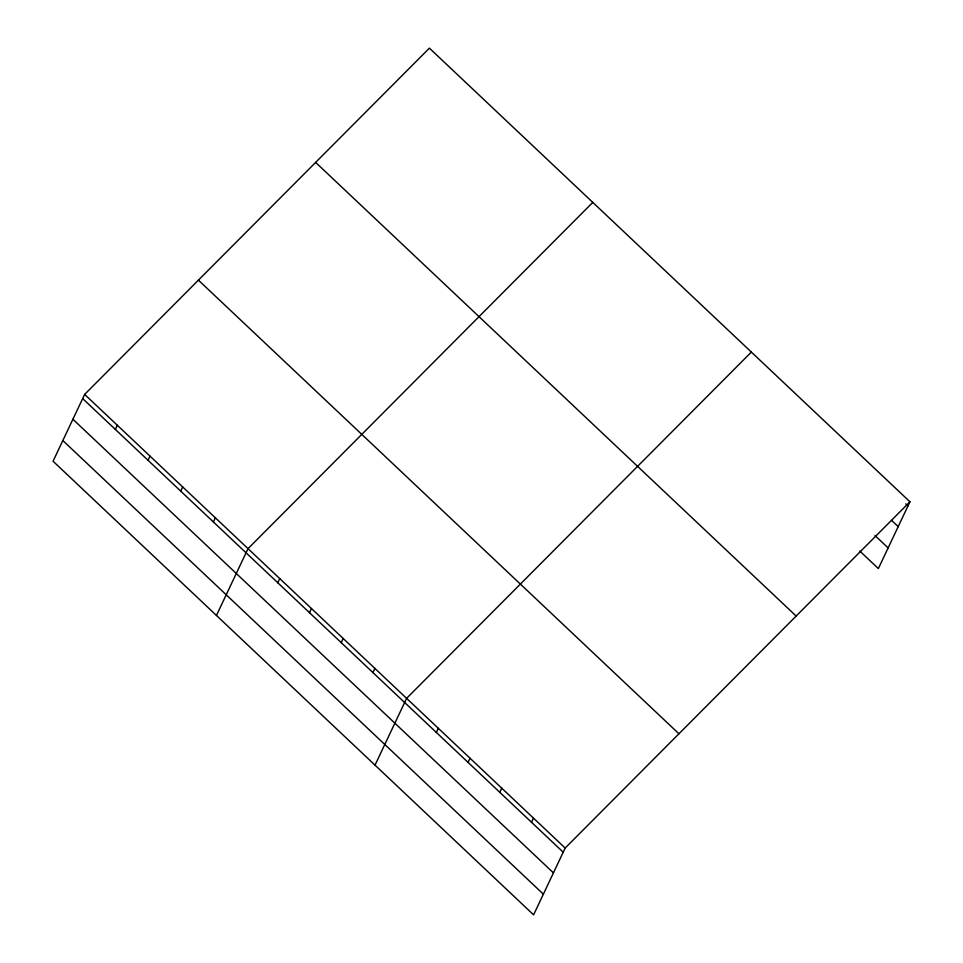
<?xml version="1.0" encoding="UTF-8"?>
<svg xmlns="http://www.w3.org/2000/svg" width="963" height="963" viewBox="0 0 963 963"><rect width="100%" height="100%" fill="white"/><g stroke="black" fill="none" stroke-linecap="round" stroke-linejoin="round"><path stroke-width="1.44" d="M84.648 394.409L53.061 461.217L533.598 914.85L565.173 848.042L909.939 501.783L429.402 48.15L84.648 394.409L565.173 848.042M115.355 429.426L117.317 425.261M148.025 460.266L149.999 456.101M180.707 491.118L182.669 486.953M213.377 521.958L215.351 517.793M216.446 615.453L248.021 548.645L592.787 202.386M277.765 582.747L279.739 578.582M309.484 612.685L311.458 608.532M341.203 642.634L343.165 638.469M372.922 672.571L374.884 668.406M375.016 765.152L406.603 698.344L751.357 352.085M436.347 732.446L438.309 728.281M468.066 762.395L470.028 758.23M499.773 792.332L501.747 788.167M531.492 822.27L533.466 818.105M909.939 501.783L878.352 568.591L859.766 551.041M905.786 503.89L907.965 505.948M891.63 520.429L898.19 526.617M875.006 535.524L888.127 547.923M315.635 162.41L796.16 616.055M198.414 280.149L678.951 733.782M82.674 398.574L563.211 852.207M72.899 419.242L553.436 872.875M62.836 440.548L543.373 894.182"/></g></svg>
